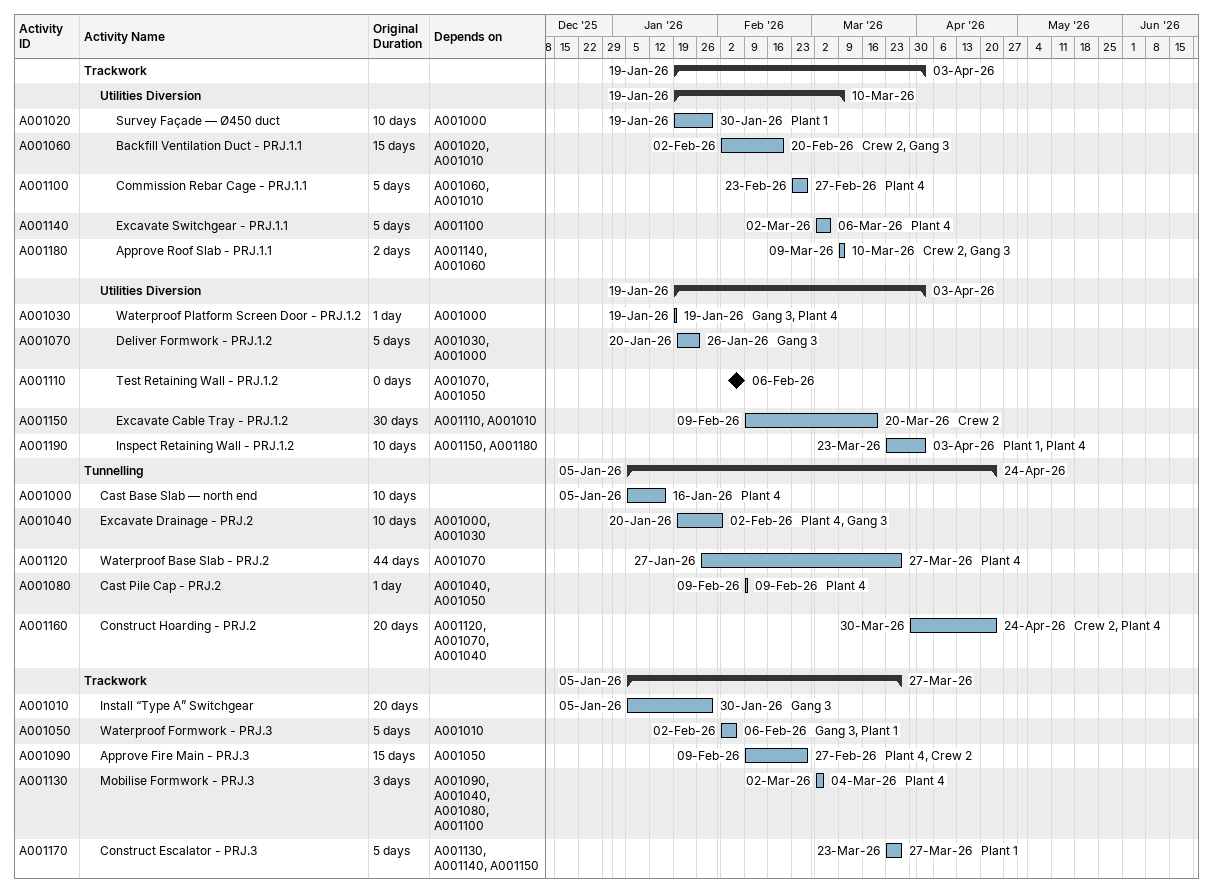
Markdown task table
| ID | Level | Task | Original duration | Start | Finish | Predecessors | Resources |
|---|---|---|---|---|---|---|---|
|  | 1 | **Trackwork** |  | 2026-01-19 | 2026-04-03 |  |  |
|  | 2 | **Utilities Diversion** |  | 2026-01-19 | 2026-03-10 |  |  |
| A001020 | 3 | Survey Façade — Ø450 duct | 10d | 2026-01-19 | 2026-01-30 | A001000 | Plant 1 |
| A001060 | 3 | Backfill Ventilation Duct - PRJ.1.1 | 15d | 2026-02-02 | 2026-02-20 | A001020, A001010 | Crew 2, Gang 3 |
| A001100 | 3 | Commission Rebar Cage - PRJ.1.1 | 5d | 2026-02-23 | 2026-02-27 | A001060, A001010 | Plant 4 |
| A001140 | 3 | Excavate Switchgear - PRJ.1.1 | 5d | 2026-03-02 | 2026-03-06 | A001100 | Plant 4 |
| A001180 | 3 | Approve Roof Slab - PRJ.1.1 | 2d | 2026-03-09 | 2026-03-10 | A001140, A001060 | Crew 2, Gang 3 |
|  | 2 | **Utilities Diversion** |  | 2026-01-19 | 2026-04-03 |  |  |
| A001030 | 3 | Waterproof Platform Screen Door - PRJ.1.2 | 1d | 2026-01-19 | 2026-01-19 | A001000 | Gang 3, Plant 4 |
| A001070 | 3 | Deliver Formwork - PRJ.1.2 | 5d | 2026-01-20 | 2026-01-26 | A001030, A001000 | Gang 3 |
| A001110 | 3 | Test Retaining Wall - PRJ.1.2 | 0d | 2026-02-06 | 2026-02-06 | A001070, A001050 |  |
| A001150 | 3 | Excavate Cable Tray - PRJ.1.2 | 30d | 2026-02-09 | 2026-03-20 | A001110, A001010 | Crew 2 |
| A001190 | 3 | Inspect Retaining Wall - PRJ.1.2 | 10d | 2026-03-23 | 2026-04-03 | A001150, A001180 | Plant 1, Plant 4 |
|  | 1 | **Tunnelling** |  | 2026-01-05 | 2026-04-24 |  |  |
| A001000 | 2 | Cast Base Slab — north end | 10d | 2026-01-05 | 2026-01-16 |  | Plant 4 |
| A001040 | 2 | Excavate Drainage - PRJ.2 | 10d | 2026-01-20 | 2026-02-02 | A001000, A001030 | Plant 4, Gang 3 |
| A001120 | 2 | Waterproof Base Slab - PRJ.2 | 44d | 2026-01-27 | 2026-03-27 | A001070 | Plant 4 |
| A001080 | 2 | Cast Pile Cap - PRJ.2 | 1d | 2026-02-09 | 2026-02-09 | A001040, A001050 | Plant 4 |
| A001160 | 2 | Construct Hoarding - PRJ.2 | 20d | 2026-03-30 | 2026-04-24 | A001120, A001070, A001040 | Crew 2, Plant 4 |
|  | 1 | **Trackwork** |  | 2026-01-05 | 2026-03-27 |  |  |
| A001010 | 2 | Install “Type A” Switchgear | 20d | 2026-01-05 | 2026-01-30 |  | Gang 3 |
| A001050 | 2 | Waterproof Formwork - PRJ.3 | 5d | 2026-02-02 | 2026-02-06 | A001010 | Gang 3, Plant 1 |
| A001090 | 2 | Approve Fire Main - PRJ.3 | 15d | 2026-02-09 | 2026-02-27 | A001050 | Plant 4, Crew 2 |
| A001130 | 2 | Mobilise Formwork - PRJ.3 | 3d | 2026-03-02 | 2026-03-04 | A001090, A001040, A001080, A001100 | Plant 4 |
| A001170 | 2 | Construct Escalator - PRJ.3 | 5d | 2026-03-23 | 2026-03-27 | A001130, A001140, A001150 | Plant 1 |
